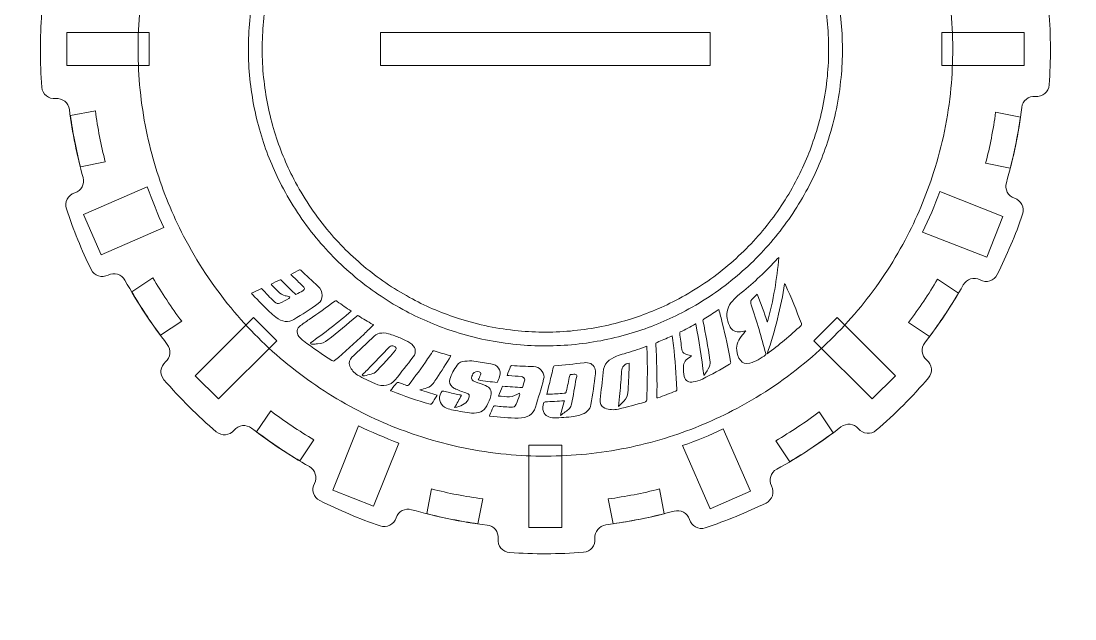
# Model space of a CAD drawing. Header units: centimetres. Extents: x -162 to 162, y -134 to 134.
# Drawn here: x 99.16 to 108.9, y -26.18 to -20.65 of the extents above; entities that cross this region are included whole.
import ezdxf

# ---------------------------------------------------------------- set-up
doc = ezdxf.new("R2010")
doc.units = ezdxf.units.CM
doc.header["$MEASUREMENT"] = 0
doc.layers.add('Capa 1', color=7, linetype='Continuous')
doc.layers.add('GUIDE', color=7, linetype='Continuous')

msp = doc.modelspace()

# ---------------------------------------------------------------- linework, layer by layer
at = {"layer": 'Capa 1', "lineweight": 9}
for points, knots in [([(103.44582, -16.50551), (103.23035, -16.53293), (103.02041, -16.57572), (102.81677, -16.63222), (102.75595, -16.6491), (102.69302, -16.61565), (102.67456, -16.5553), (102.67456, -16.5553), (102.67436, -16.55464), (102.67436, -16.55464), (102.6554, -16.49265), (102.58884, -16.45721), (102.52734, -16.47771), (102.33383, -16.54222), (102.14653, -16.6191), (101.96593, -16.70697), (101.90766, -16.73532), (101.88499, -16.80705), (101.91475, -16.86462), (101.91475, -16.86462), (101.91496, -16.865), (101.91496, -16.865), (101.944, -16.92116), (101.92215, -16.98932), (101.86676, -17.01979), (101.65757, -17.13485), (101.45898, -17.26579), (101.27284, -17.41139), (101.22302, -17.45036), (101.15178, -17.44363), (101.11156, -17.39481), (101.11156, -17.39481), (101.11155, -17.3948), (101.11155, -17.3948), (101.07026, -17.34468), (100.99505, -17.33739), (100.94602, -17.37996), (100.77349, -17.52974), (100.6122, -17.69164), (100.46368, -17.86443), (100.42136, -17.91365), (100.42906, -17.98879), (100.47936, -18.02983), (100.47936, -18.02983), (100.47965, -18.03006), (100.47965, -18.03006), (100.52855, -18.06998), (100.53562, -18.14098), (100.49697, -18.1909), (100.36606, -18.36003), (100.24738, -18.53869), (100.1418, -18.72536), (100.11074, -18.78028), (100.04253, -18.80125), (99.98682, -18.77164), (99.98682, -18.77164), (99.98616, -18.77128), (99.98616, -18.77128), (99.92894, -18.74087), (99.8569, -18.76275), (99.82791, -18.82071), (99.73773, -19.00098), (99.65912, -19.18765), (99.5926, -19.37957), (99.57136, -19.44085), (99.60603, -19.5078), (99.66783, -19.52746), (99.66783, -19.52746), (99.66807, -19.52754), (99.66807, -19.52754), (99.72834, -19.54672), (99.76112, -19.61033), (99.74346, -19.67108), (99.67775, -19.89711), (99.62957, -20.12994), (99.60057, -20.36796), (99.59293, -20.43075), (99.53778, -20.47647), (99.47482, -20.47039), (99.47482, -20.47039), (99.47481, -20.47038), (99.47481, -20.47038), (99.41017, -20.46414), (99.35185, -20.512), (99.3473, -20.57677), (99.33149, -20.80135), (99.33157, -21.02961), (99.34905, -21.2604), (99.35396, -21.32513), (99.41255, -21.37302), (99.47715, -21.36648), (99.47715, -21.36648), (99.47752, -21.36644), (99.47752, -21.36644), (99.54032, -21.36008), (99.59552, -21.40546), (99.60349, -21.46807), (99.63091, -21.68354), (99.6737, -21.89347), (99.7302, -22.09712), (99.74708, -22.15793), (99.71363, -22.22088), (99.65327, -22.23934), (99.65327, -22.23934), (99.65263, -22.23953), (99.65263, -22.23953), (99.59064, -22.25848), (99.55519, -22.32505), (99.57569, -22.38654), (99.6402, -22.58006), (99.71708, -22.76736), (99.80495, -22.94796), (99.8333, -23.00624), (99.90503, -23.02891), (99.96259, -22.99914), (99.96259, -22.99914), (99.96298, -22.99894), (99.96298, -22.99894), (100.01913, -22.9699), (100.0873, -22.99174), (100.11777, -23.04713), (100.23283, -23.25632), (100.36377, -23.45492), (100.50936, -23.64106), (100.54833, -23.69087), (100.5416, -23.76211), (100.49279, -23.80233), (100.49279, -23.80233), (100.49277, -23.80234), (100.49277, -23.80234), (100.44266, -23.84364), (100.43536, -23.91883), (100.47794, -23.96787), (100.62773, -24.1404), (100.78962, -24.30169), (100.9624, -24.4502), (101.01164, -24.49252), (101.08676, -24.48482), (101.12781, -24.43452), (101.12781, -24.43452), (101.12804, -24.43424), (101.12804, -24.43424), (101.16796, -24.38533), (101.23896, -24.37826), (101.28888, -24.41691), (101.45801, -24.54783), (101.63667, -24.66652), (101.82333, -24.77209), (101.87826, -24.80316), (101.89923, -24.87136), (101.86961, -24.92708), (101.86961, -24.92708), (101.86927, -24.92772), (101.86927, -24.92772), (101.83885, -24.98494), (101.86073, -25.05698), (101.91869, -25.08598), (102.09895, -25.17615), (102.28561, -25.25475), (102.47753, -25.32127), (102.53882, -25.34252), (102.60577, -25.30785), (102.62544, -25.24604), (102.62544, -25.24604), (102.62551, -25.24582), (102.62551, -25.24582), (102.64469, -25.18554), (102.70831, -25.15276), (102.76904, -25.17042), (102.99508, -25.23615), (103.22793, -25.28431), (103.46594, -25.31331), (103.52873, -25.32095), (103.57445, -25.3761), (103.56837, -25.43906), (103.56837, -25.43906), (103.56836, -25.43909), (103.56836, -25.43909), (103.56212, -25.50373), (103.60998, -25.56204), (103.67475, -25.5666), (103.89932, -25.5824), (104.12759, -25.58233), (104.35838, -25.56484), (104.42312, -25.55993), (104.47099, -25.50134), (104.46445, -25.43674), (104.46445, -25.43674), (104.46442, -25.43638), (104.46442, -25.43638), (104.45806, -25.37358), (104.50344, -25.31837), (104.56606, -25.3104), (104.78152, -25.28298), (104.99144, -25.24018), (105.19509, -25.18368), (105.25591, -25.1668), (105.31885, -25.20025), (105.33731, -25.26061), (105.33731, -25.26061), (105.33751, -25.26126), (105.33751, -25.26126), (105.35647, -25.32325), (105.42302, -25.3587), (105.48452, -25.3382), (105.67805, -25.27368), (105.86534, -25.19679), (106.04594, -25.10894), (106.10421, -25.08059), (106.12689, -25.00886), (106.09711, -24.9513), (106.09711, -24.9513), (106.09692, -24.95089), (106.09692, -24.95089), (106.06787, -24.89475), (106.08972, -24.82658), (106.14511, -24.79611), (106.3543, -24.68105), (106.55289, -24.55012), (106.73903, -24.40453), (106.78884, -24.36555), (106.86009, -24.37229), (106.90031, -24.42111), (106.90031, -24.42111), (106.90031, -24.42111), (106.90031, -24.42111), (106.9416, -24.47123), (107.0168, -24.47853), (107.06584, -24.43595), (107.23838, -24.28616), (107.39965, -24.12427), (107.54819, -23.95148), (107.5905, -23.90224), (107.58279, -23.82712), (107.5325, -23.78607), (107.5325, -23.78607), (107.53222, -23.78584), (107.53222, -23.78584), (107.4833, -23.74592), (107.47625, -23.67492), (107.51489, -23.625), (107.64581, -23.45588), (107.76449, -23.27722), (107.87006, -23.09056), (107.90113, -23.03563), (107.96932, -23.01466), (108.02504, -23.04427), (108.02504, -23.04427), (108.0257, -23.04462), (108.0257, -23.04462), (108.08291, -23.07504), (108.15494, -23.05316), (108.18394, -22.99521), (108.27413, -22.81494), (108.35273, -22.62827), (108.41925, -22.43635), (108.44048, -22.37506), (108.40582, -22.30812), (108.34402, -22.28845), (108.34402, -22.28845), (108.34379, -22.28838), (108.34379, -22.28838), (108.28352, -22.26919), (108.25074, -22.20558), (108.2684, -22.14485), (108.33412, -21.9188), (108.38229, -21.68596), (108.41129, -21.44794), (108.41894, -21.38516), (108.47409, -21.33944), (108.53704, -21.34552), (108.53704, -21.34552), (108.53707, -21.34552), (108.53707, -21.34552), (108.60171, -21.35176), (108.66001, -21.30391), (108.66457, -21.23913), (108.68036, -21.01456), (108.68028, -20.7863), (108.66281, -20.55551), (108.6579, -20.49078), (108.59931, -20.4429), (108.53471, -20.44944), (108.53471, -20.44944), (108.53435, -20.44947), (108.53435, -20.44947), (108.47155, -20.45583), (108.41635, -20.41045), (108.40838, -20.34784), (108.38096, -20.13237), (108.33816, -19.92244), (108.28166, -19.71879), (108.26478, -19.65798), (108.29823, -19.59504), (108.35858, -19.57658), (108.35858, -19.57658), (108.35923, -19.57638), (108.35923, -19.57638), (108.42121, -19.55742), (108.45666, -19.49087), (108.43617, -19.42938), (108.37166, -19.23585), (108.29478, -19.04855), (108.20692, -18.86795), (108.17857, -18.80968), (108.10684, -18.787), (108.04927, -18.81678), (108.04927, -18.81678), (108.04887, -18.81698), (108.04887, -18.81698), (107.99273, -18.84602), (107.92456, -18.82418), (107.89409, -18.76879), (107.77902, -18.5596), (107.6481, -18.361), (107.50249, -18.17486), (107.46352, -18.12505), (107.47026, -18.0538), (107.51908, -18.01358), (107.51908, -18.01358), (107.51908, -18.01358), (107.51908, -18.01358), (107.5692, -17.97228), (107.5765, -17.89708), (107.53393, -17.84804), (107.38414, -17.6755), (107.22224, -17.51423), (107.04945, -17.3657), (107.00022, -17.32339), (106.9251, -17.3311), (106.88406, -17.38138), (106.88406, -17.38138), (106.88382, -17.38167), (106.88382, -17.38167), (106.8439, -17.43058), (106.7729, -17.43764), (106.72299, -17.399), (106.55387, -17.26807), (106.3752, -17.14939), (106.18853, -17.04382), (106.13361, -17.01275), (106.11264, -16.94456), (106.14225, -16.88884), (106.14225, -16.88884), (106.14261, -16.88817), (106.14261, -16.88817), (106.17301, -16.83095), (106.15113, -16.75893), (106.09318, -16.72994), (105.91291, -16.63975), (105.72624, -16.56114), (105.53431, -16.49462), (105.47303, -16.47338), (105.40608, -16.50806), (105.38642, -16.56986), (105.38642, -16.56986), (105.38634, -16.57009), (105.38634, -16.57009), (105.36716, -16.63037), (105.30355, -16.66314), (105.2428, -16.64549), (105.01677, -16.57977), (104.78394, -16.53159), (104.54593, -16.5026), (104.48314, -16.49495), (104.43742, -16.4398), (104.4435, -16.37685), (104.4435, -16.37685), (104.4435, -16.37682), (104.4435, -16.37682), (104.44974, -16.31218), (104.40188, -16.25388), (104.33712, -16.24932), (104.11254, -16.23352), (103.88427, -16.2336), (103.65349, -16.25107), (103.58876, -16.25598), (103.54087, -16.31457), (103.54741, -16.37917), (103.54741, -16.37917), (103.54745, -16.37955), (103.54745, -16.37955), (103.55381, -16.44234), (103.50844, -16.49755), (103.44582, -16.50551)], [0, 0, 0, 0, 0.0078125, 0.0078125, 0.0078125, 0.015625, 0.015625, 0.015625, 0.0234375, 0.0234375, 0.0234375, 0.03125, 0.03125, 0.03125, 0.0390625, 0.0390625, 0.0390625, 0.046875, 0.046875, 0.046875, 0.0546875, 0.0546875, 0.0546875, 0.0625, 0.0625, 0.0625, 0.0703125, 0.0703125, 0.0703125, 0.078125, 0.078125, 0.078125, 0.0859375, 0.0859375, 0.0859375, 0.09375, 0.09375, 0.09375, 0.1015625, 0.1015625, 0.1015625, 0.109375, 0.109375, 0.109375, 0.1171875, 0.1171875, 0.1171875, 0.125, 0.125, 0.125, 0.1328125, 0.1328125, 0.1328125, 0.140625, 0.140625, 0.140625, 0.1484375, 0.1484375, 0.1484375, 0.15625, 0.15625, 0.15625, 0.1640625, 0.1640625, 0.1640625, 0.171875, 0.171875, 0.171875, 0.1796875, 0.1796875, 0.1796875, 0.1875, 0.1875, 0.1875, 0.1953125, 0.1953125, 0.1953125, 0.203125, 0.203125, 0.203125, 0.2109375, 0.2109375, 0.2109375, 0.21875, 0.21875, 0.21875, 0.2265625, 0.2265625, 0.2265625, 0.234375, 0.234375, 0.234375, 0.2421875, 0.2421875, 0.2421875, 0.25, 0.25, 0.25, 0.2578125, 0.2578125, 0.2578125, 0.265625, 0.265625, 0.265625, 0.2734375, 0.2734375, 0.2734375, 0.28125, 0.28125, 0.28125, 0.2890625, 0.2890625, 0.2890625, 0.296875, 0.296875, 0.296875, 0.3046875, 0.3046875, 0.3046875, 0.3125, 0.3125, 0.3125, 0.3203125, 0.3203125, 0.3203125, 0.328125, 0.328125, 0.328125, 0.3359375, 0.3359375, 0.3359375, 0.34375, 0.34375, 0.34375, 0.3515625, 0.3515625, 0.3515625, 0.359375, 0.359375, 0.359375, 0.3671875, 0.3671875, 0.3671875, 0.375, 0.375, 0.375, 0.3828125, 0.3828125, 0.3828125, 0.390625, 0.390625, 0.390625, 0.3984375, 0.3984375, 0.3984375, 0.40625, 0.40625, 0.40625, 0.4140625, 0.4140625, 0.4140625, 0.421875, 0.421875, 0.421875, 0.4296875, 0.4296875, 0.4296875, 0.4375, 0.4375, 0.4375, 0.4453125, 0.4453125, 0.4453125, 0.453125, 0.453125, 0.453125, 0.4609375, 0.4609375, 0.4609375, 0.46875, 0.46875, 0.46875, 0.4765625, 0.4765625, 0.4765625, 0.484375, 0.484375, 0.484375, 0.4921875, 0.4921875, 0.4921875, 0.5, 0.5, 0.5, 0.5078125, 0.5078125, 0.5078125, 0.515625, 0.515625, 0.515625, 0.5234375, 0.5234375, 0.5234375, 0.53125, 0.53125, 0.53125, 0.5390625, 0.5390625, 0.5390625, 0.546875, 0.546875, 0.546875, 0.5546875, 0.5546875, 0.5546875, 0.5625, 0.5625, 0.5625, 0.5703125, 0.5703125, 0.5703125, 0.578125, 0.578125, 0.578125, 0.5859375, 0.5859375, 0.5859375, 0.59375, 0.59375, 0.59375, 0.6015625, 0.6015625, 0.6015625, 0.609375, 0.609375, 0.609375, 0.6171875, 0.6171875, 0.6171875, 0.625, 0.625, 0.625, 0.6328125, 0.6328125, 0.6328125, 0.640625, 0.640625, 0.640625, 0.6484375, 0.6484375, 0.6484375, 0.65625, 0.65625, 0.65625, 0.6640625, 0.6640625, 0.6640625, 0.671875, 0.671875, 0.671875, 0.6796875, 0.6796875, 0.6796875, 0.6875, 0.6875, 0.6875, 0.6953125, 0.6953125, 0.6953125, 0.703125, 0.703125, 0.703125, 0.7109375, 0.7109375, 0.7109375, 0.71875, 0.71875, 0.71875, 0.7265625, 0.7265625, 0.7265625, 0.734375, 0.734375, 0.734375, 0.7421875, 0.7421875, 0.7421875, 0.75, 0.75, 0.75, 0.7578125, 0.7578125, 0.7578125, 0.765625, 0.765625, 0.765625, 0.7734375, 0.7734375, 0.7734375, 0.78125, 0.78125, 0.78125, 0.7890625, 0.7890625, 0.7890625, 0.796875, 0.796875, 0.796875, 0.8046875, 0.8046875, 0.8046875, 0.8125, 0.8125, 0.8125, 0.8203125, 0.8203125, 0.8203125, 0.828125, 0.828125, 0.828125, 0.8359375, 0.8359375, 0.8359375, 0.84375, 0.84375, 0.84375, 0.8515625, 0.8515625, 0.8515625, 0.859375, 0.859375, 0.859375, 0.8671875, 0.8671875, 0.8671875, 0.875, 0.875, 0.875, 0.8828125, 0.8828125, 0.8828125, 0.890625, 0.890625, 0.890625, 0.8984375, 0.8984375, 0.8984375, 0.90625, 0.90625, 0.90625, 0.9140625, 0.9140625, 0.9140625, 0.921875, 0.921875, 0.921875, 0.9296875, 0.9296875, 0.9296875, 0.9375, 0.9375, 0.9375, 0.9453125, 0.9453125, 0.9453125, 0.953125, 0.953125, 0.953125, 0.9609375, 0.9609375, 0.9609375, 0.96875, 0.96875, 0.96875, 0.9765625, 0.9765625, 0.9765625, 0.984375, 0.984375, 0.984375, 0.9921875, 0.9921875, 0.9921875, 1, 1, 1, 1]), ([(104.80025, -18.41187), (104.95128, -18.46001), (105.09687, -18.52135), (105.23531, -18.59509), (105.38666, -18.67573), (105.52965, -18.77069), (105.66202, -18.87873), (105.79525, -18.98744), (105.9176, -19.10939), (106.02746, -19.24248), (106.14452, -19.38429), (106.24669, -19.53923), (106.33236, -19.70475), (106.40409, -19.84333), (106.46425, -19.98924), (106.51073, -20.14179), (106.55975, -20.30266), (106.59427, -20.47047), (106.61185, -20.64412), (106.62954, -20.81888), (106.62931, -20.99129), (106.61321, -21.15974), (106.59538, -21.34638), (106.55759, -21.52794), (106.50202, -21.70227), (106.45387, -21.85331), (106.39254, -21.99891), (106.3188, -22.13734), (106.23817, -22.28868), (106.1432, -22.43167), (106.03516, -22.56406), (105.92645, -22.69726), (105.8045, -22.81963), (105.67141, -22.92948), (105.52959, -23.04654), (105.37466, -23.14872), (105.20914, -23.23439), (105.07056, -23.30611), (104.92465, -23.36626), (104.77209, -23.41275), (104.61123, -23.46177), (104.44343, -23.49628), (104.26977, -23.51387), (104.09501, -23.53156), (103.92261, -23.53133), (103.75415, -23.51524), (103.56751, -23.49742), (103.38592, -23.45962), (103.2116, -23.40404), (103.06057, -23.3559), (102.91498, -23.29456), (102.77655, -23.22082), (102.62519, -23.14019), (102.48221, -23.04521), (102.34983, -22.93717), (102.21662, -22.82845), (102.09426, -22.70653), (101.9844, -22.57343), (101.86734, -22.43161), (101.76516, -22.27668), (101.67949, -22.11116), (101.60777, -21.9726), (101.54762, -21.82666), (101.50113, -21.67411), (101.45212, -21.51324), (101.41759, -21.34545), (101.40001, -21.1718), (101.38231, -20.99704), (101.38257, -20.82462), (101.39865, -20.65618), (101.41648, -20.46954), (101.45428, -20.28797), (101.50984, -20.11364), (101.55799, -19.96261), (101.61932, -19.81701), (101.69306, -19.67858), (101.77369, -19.52723), (101.86867, -19.38423), (101.97671, -19.25186), (102.08542, -19.11865), (102.20737, -18.99628), (102.34046, -18.88643), (102.48229, -18.76936), (102.6372, -18.6672), (102.80272, -18.58152), (102.94131, -18.5098), (103.08722, -18.44965), (103.23979, -18.40316), (103.40064, -18.35414), (103.56844, -18.31963), (103.74209, -18.30205), (103.91686, -18.28435), (104.08927, -18.28459), (104.25771, -18.30069), (104.44436, -18.31851), (104.62593, -18.35629), (104.80025, -18.41187)], [0, 0, 0, 0, 0.03125, 0.03125, 0.03125, 0.0625, 0.0625, 0.0625, 0.09375, 0.09375, 0.09375, 0.125, 0.125, 0.125, 0.15625, 0.15625, 0.15625, 0.1875, 0.1875, 0.1875, 0.21875, 0.21875, 0.21875, 0.25, 0.25, 0.25, 0.28125, 0.28125, 0.28125, 0.3125, 0.3125, 0.3125, 0.34375, 0.34375, 0.34375, 0.375, 0.375, 0.375, 0.40625, 0.40625, 0.40625, 0.4375, 0.4375, 0.4375, 0.46875, 0.46875, 0.46875, 0.5, 0.5, 0.5, 0.53125, 0.53125, 0.53125, 0.5625, 0.5625, 0.5625, 0.59375, 0.59375, 0.59375, 0.625, 0.625, 0.625, 0.65625, 0.65625, 0.65625, 0.6875, 0.6875, 0.6875, 0.71875, 0.71875, 0.71875, 0.75, 0.75, 0.75, 0.78125, 0.78125, 0.78125, 0.8125, 0.8125, 0.8125, 0.84375, 0.84375, 0.84375, 0.875, 0.875, 0.875, 0.90625, 0.90625, 0.90625, 0.9375, 0.9375, 0.9375, 0.96875, 0.96875, 0.96875, 1, 1, 1, 1]), ([(100.34133, -21.06017), (100.34133, -21.06017), (99.57933, -21.06017), (99.57933, -21.06017), (99.57933, -21.06017), (99.57933, -20.75575), (99.57933, -20.75575), (99.57933, -20.75575), (100.34133, -20.75575), (100.34133, -20.75575), (100.34133, -20.75575), (100.34133, -21.06017), (100.34133, -21.06017)], [0, 0, 0, 0, 0.25, 0.25, 0.25, 0.5, 0.5, 0.5, 0.75, 0.75, 0.75, 1, 1, 1, 1]), ([(102.48193, -20.75575), (102.48193, -20.75575), (105.52993, -20.75575), (105.52993, -20.75575), (105.52993, -20.75575), (105.52993, -21.06017), (105.52993, -21.06017), (105.52993, -21.06017), (102.48193, -21.06017), (102.48193, -21.06017), (102.48193, -21.06017), (102.48193, -20.75575), (102.48193, -20.75575)], [0, 0, 0, 0, 0.25, 0.25, 0.25, 0.5, 0.5, 0.5, 0.75, 0.75, 0.75, 1, 1, 1, 1]), ([(107.67052, -20.75575), (107.67052, -20.75575), (108.43252, -20.75575), (108.43252, -20.75575), (108.43252, -20.75575), (108.43252, -21.06017), (108.43252, -21.06017), (108.43252, -21.06017), (107.67052, -21.06017), (107.67052, -21.06017), (107.67052, -21.06017), (107.67052, -20.75575), (107.67052, -20.75575)], [0, 0, 0, 0, 0.25, 0.25, 0.25, 0.5, 0.5, 0.5, 0.75, 0.75, 0.75, 1, 1, 1, 1]), ([(101.5223, -23.60685), (101.5223, -23.60685), (100.98348, -24.14566), (100.98348, -24.14566), (100.98348, -24.14566), (100.76822, -23.9304), (100.76822, -23.9304), (100.76822, -23.9304), (101.30704, -23.39159), (101.30704, -23.39159), (101.30704, -23.39159), (101.5223, -23.60685), (101.5223, -23.60685)], [0, 0, 0, 0, 0.25, 0.25, 0.25, 0.5, 0.5, 0.5, 0.75, 0.75, 0.75, 1, 1, 1, 1]), ([(106.70482, -23.39159), (106.70482, -23.39159), (107.24363, -23.9304), (107.24363, -23.9304), (107.24363, -23.9304), (107.02837, -24.14566), (107.02837, -24.14566), (107.02837, -24.14566), (106.48956, -23.60685), (106.48956, -23.60685), (106.48956, -23.60685), (106.70482, -23.39159), (106.70482, -23.39159)], [0, 0, 0, 0, 0.25, 0.25, 0.25, 0.5, 0.5, 0.5, 0.75, 0.75, 0.75, 1, 1, 1, 1]), ([(104.15814, -24.57255), (104.15814, -24.57255), (104.15814, -25.33455), (104.15814, -25.33455), (104.15814, -25.33455), (103.85372, -25.33455), (103.85372, -25.33455), (103.85372, -25.33455), (103.85372, -24.57255), (103.85372, -24.57255), (103.85372, -24.57255), (104.15814, -24.57255), (104.15814, -24.57255)], [0, 0, 0, 0, 0.25, 0.25, 0.25, 0.5, 0.5, 0.5, 0.75, 0.75, 0.75, 1, 1, 1, 1])]:
    msp.add_open_spline(points, degree=3, knots=knots, dxfattribs=at)
at = {"layer": 'Capa 1', "color": 4, "lineweight": 9}
for points, knots in [([(105.14832, -17.31808), (105.36554, -17.38732), (105.57492, -17.47553), (105.77402, -17.58159), (105.9917, -17.69756), (106.19734, -17.83414), (106.38772, -17.98953), (106.57932, -18.14587), (106.75529, -18.32125), (106.91329, -18.51267), (107.08164, -18.71662), (107.22859, -18.93945), (107.35181, -19.1775), (107.45496, -19.3768), (107.54148, -19.58666), (107.60833, -19.80606), (107.67884, -20.03742), (107.72848, -20.27876), (107.75376, -20.5285), (107.77921, -20.77984), (107.77887, -21.02781), (107.75572, -21.27007), (107.73007, -21.53849), (107.67573, -21.79962), (107.5958, -22.05034), (107.52656, -22.26756), (107.43836, -22.47696), (107.33229, -22.67606), (107.21633, -22.89371), (107.07975, -23.09937), (106.92437, -23.28977), (106.76802, -23.48134), (106.59263, -23.65732), (106.40121, -23.81531), (106.19726, -23.98367), (105.97444, -24.13062), (105.73638, -24.25383), (105.53707, -24.35698), (105.32723, -24.44349), (105.10782, -24.51036), (104.87648, -24.58085), (104.63514, -24.63049), (104.38538, -24.65578), (104.13404, -24.68122), (103.88609, -24.68089), (103.64382, -24.65776), (103.3754, -24.63212), (103.11423, -24.57776), (102.86352, -24.49783), (102.6463, -24.42859), (102.43693, -24.34037), (102.23784, -24.23432), (102.02015, -24.11836), (101.81452, -23.98175), (101.62413, -23.82638), (101.43254, -23.67001), (101.25656, -23.49466), (101.09856, -23.30324), (100.9302, -23.09927), (100.78326, -22.87646), (100.66004, -22.63841), (100.55689, -22.43912), (100.47039, -22.22924), (100.40353, -22.00984), (100.33303, -21.77848), (100.28337, -21.53717), (100.25809, -21.28741), (100.23264, -21.03607), (100.233, -20.7881), (100.25613, -20.54585), (100.28178, -20.27742), (100.33614, -20.01629), (100.41605, -19.76557), (100.48529, -19.54836), (100.5735, -19.33895), (100.67956, -19.13986), (100.79552, -18.9222), (100.93213, -18.71653), (101.0875, -18.52615), (101.24385, -18.33457), (101.41924, -18.15858), (101.61064, -18.00059), (101.81462, -17.83223), (102.03743, -17.68529), (102.27548, -17.56208), (102.47479, -17.45893), (102.68464, -17.37241), (102.90406, -17.30555), (103.13539, -17.23506), (103.37673, -17.18542), (103.62648, -17.16013), (103.87783, -17.13469), (104.12578, -17.13503), (104.36804, -17.15818), (104.63648, -17.18381), (104.89761, -17.23815), (105.14832, -17.31808)], [0, 0, 0, 0, 0.03125, 0.03125, 0.03125, 0.0625, 0.0625, 0.0625, 0.09375, 0.09375, 0.09375, 0.125, 0.125, 0.125, 0.15625, 0.15625, 0.15625, 0.1875, 0.1875, 0.1875, 0.21875, 0.21875, 0.21875, 0.25, 0.25, 0.25, 0.28125, 0.28125, 0.28125, 0.3125, 0.3125, 0.3125, 0.34375, 0.34375, 0.34375, 0.375, 0.375, 0.375, 0.40625, 0.40625, 0.40625, 0.4375, 0.4375, 0.4375, 0.46875, 0.46875, 0.46875, 0.5, 0.5, 0.5, 0.53125, 0.53125, 0.53125, 0.5625, 0.5625, 0.5625, 0.59375, 0.59375, 0.59375, 0.625, 0.625, 0.625, 0.65625, 0.65625, 0.65625, 0.6875, 0.6875, 0.6875, 0.71875, 0.71875, 0.71875, 0.75, 0.75, 0.75, 0.78125, 0.78125, 0.78125, 0.8125, 0.8125, 0.8125, 0.84375, 0.84375, 0.84375, 0.875, 0.875, 0.875, 0.90625, 0.90625, 0.90625, 0.9375, 0.9375, 0.9375, 0.96875, 0.96875, 0.96875, 1, 1, 1, 1]), ([(104.83889, -18.29042), (104.99728, -18.34091), (105.14995, -18.40523), (105.29512, -18.48256), (105.45384, -18.56712), (105.60378, -18.66671), (105.7426, -18.78), (105.8823, -18.894), (106.01061, -19.02188), (106.12581, -19.16145), (106.24857, -19.31016), (106.35571, -19.47263), (106.44555, -19.64621), (106.52076, -19.79153), (106.58385, -19.94454), (106.6326, -20.10452), (106.68401, -20.27321), (106.7202, -20.44918), (106.73864, -20.63128), (106.75719, -20.81454), (106.75694, -20.99535), (106.74006, -21.17199), (106.72136, -21.36771), (106.68174, -21.55811), (106.62346, -21.74092), (106.57297, -21.8993), (106.50866, -22.05198), (106.43132, -22.19716), (106.34677, -22.35586), (106.24718, -22.50581), (106.13389, -22.64464), (106.01989, -22.78432), (105.89201, -22.91264), (105.75244, -23.02784), (105.60372, -23.15059), (105.44125, -23.25774), (105.26768, -23.34758), (105.12235, -23.42279), (104.96935, -23.48587), (104.80937, -23.53462), (104.64068, -23.58602), (104.46471, -23.62222), (104.2826, -23.64066), (104.09934, -23.65921), (103.91855, -23.65897), (103.7419, -23.6421), (103.54618, -23.62341), (103.35575, -23.58377), (103.17295, -23.52549), (103.01457, -23.475), (102.8619, -23.41068), (102.71674, -23.33335), (102.55801, -23.2488), (102.40808, -23.14919), (102.26925, -23.0359), (102.12956, -22.92189), (102.00124, -22.79403), (101.88604, -22.65446), (101.76329, -22.50574), (101.65614, -22.34328), (101.5663, -22.16971), (101.49109, -22.02439), (101.42801, -21.87136), (101.37926, -21.71139), (101.32786, -21.54269), (101.29165, -21.36674), (101.27322, -21.18463), (101.25466, -21.00137), (101.25493, -20.82057), (101.27179, -20.64393), (101.29049, -20.44821), (101.33013, -20.2578), (101.38839, -20.07499), (101.43888, -19.91662), (101.5032, -19.76393), (101.58053, -19.61876), (101.66508, -19.46006), (101.76469, -19.31009), (101.87798, -19.17128), (101.99198, -19.03159), (102.11986, -18.90327), (102.25942, -18.78807), (102.40815, -18.66531), (102.57061, -18.55817), (102.74418, -18.46833), (102.88951, -18.39312), (103.04252, -18.33004), (103.20251, -18.28129), (103.37118, -18.22989), (103.54716, -18.19369), (103.72926, -18.17526), (103.91252, -18.1567), (104.09332, -18.15695), (104.26996, -18.17383), (104.46569, -18.19252), (104.65609, -18.23214), (104.83889, -18.29042)], [0, 0, 0, 0, 0.03125, 0.03125, 0.03125, 0.0625, 0.0625, 0.0625, 0.09375, 0.09375, 0.09375, 0.125, 0.125, 0.125, 0.15625, 0.15625, 0.15625, 0.1875, 0.1875, 0.1875, 0.21875, 0.21875, 0.21875, 0.25, 0.25, 0.25, 0.28125, 0.28125, 0.28125, 0.3125, 0.3125, 0.3125, 0.34375, 0.34375, 0.34375, 0.375, 0.375, 0.375, 0.40625, 0.40625, 0.40625, 0.4375, 0.4375, 0.4375, 0.46875, 0.46875, 0.46875, 0.5, 0.5, 0.5, 0.53125, 0.53125, 0.53125, 0.5625, 0.5625, 0.5625, 0.59375, 0.59375, 0.59375, 0.625, 0.625, 0.625, 0.65625, 0.65625, 0.65625, 0.6875, 0.6875, 0.6875, 0.71875, 0.71875, 0.71875, 0.75, 0.75, 0.75, 0.78125, 0.78125, 0.78125, 0.8125, 0.8125, 0.8125, 0.84375, 0.84375, 0.84375, 0.875, 0.875, 0.875, 0.90625, 0.90625, 0.90625, 0.9375, 0.9375, 0.9375, 0.96875, 0.96875, 0.96875, 1, 1, 1, 1]), ([(99.84396, -21.47873), (99.84396, -21.47873), (99.61364, -21.52389), (99.61364, -21.52389), (99.63597, -21.68454), (99.66625, -21.84259), (99.70528, -21.99726), (99.70528, -21.99726), (99.93516, -21.95219), (99.93516, -21.95219), (99.8957, -21.79772), (99.86579, -21.63951), (99.84396, -21.47873)], [0, 0, 0, 0, 0.25, 0.25, 0.25, 0.5, 0.5, 0.5, 0.75, 0.75, 0.75, 1, 1, 1, 1]), ([(108.07682, -21.96513), (108.07682, -21.96513), (108.30523, -22.01067), (108.30523, -22.01067), (108.34475, -21.85618), (108.37541, -21.69821), (108.39821, -21.5377), (108.39821, -21.5377), (108.16962, -21.49212), (108.16962, -21.49212), (108.1473, -21.65279), (108.11676, -21.81081), (108.07682, -21.96513)], [0, 0, 0, 0, 0.25, 0.25, 0.25, 0.5, 0.5, 0.5, 0.75, 0.75, 0.75, 1, 1, 1, 1]), ([(100.47712, -22.55779), (100.47712, -22.55779), (99.89748, -22.81209), (99.89748, -22.81209), (99.89748, -22.81209), (99.73439, -22.44029), (99.73439, -22.44029), (99.73439, -22.44029), (100.32454, -22.18161), (100.32454, -22.18161), (100.36838, -22.31051), (100.42013, -22.43591), (100.47712, -22.55779)], [0, 0, 0, 0, 0.25, 0.25, 0.25, 0.5, 0.5, 0.5, 0.75, 0.75, 0.75, 1, 1, 1, 1]), ([(108.23592, -22.45608), (108.23592, -22.45608), (108.0886, -22.83401), (108.0886, -22.83401), (108.0886, -22.83401), (107.49406, -22.60163), (107.49406, -22.60163), (107.55369, -22.47975), (107.60631, -22.35523), (107.65279, -22.2272), (107.65279, -22.2272), (108.23592, -22.45608), (108.23592, -22.45608)], [0, 0, 0, 0, 0.25, 0.25, 0.25, 0.5, 0.5, 0.5, 0.75, 0.75, 0.75, 1, 1, 1, 1]), ([(100.37656, -23.0249), (100.37656, -23.0249), (100.18123, -23.15432), (100.18123, -23.15432), (100.26293, -23.29319), (100.35125, -23.42771), (100.44711, -23.55636), (100.44711, -23.55636), (100.64227, -23.42709), (100.64227, -23.42709), (100.54604, -23.29871), (100.45785, -23.16408), (100.37656, -23.0249)], [0, 0, 0, 0, 0.25, 0.25, 0.25, 0.5, 0.5, 0.5, 0.75, 0.75, 0.75, 1, 1, 1, 1]), ([(107.36457, -23.43783), (107.36457, -23.43783), (107.55845, -23.5672), (107.55845, -23.5672), (107.65476, -23.43878), (107.7436, -23.30456), (107.82577, -23.16588), (107.82577, -23.16588), (107.63201, -23.03658), (107.63201, -23.03658), (107.55023, -23.17554), (107.46126, -23.3097), (107.36457, -23.43783)], [0, 0, 0, 0, 0.25, 0.25, 0.25, 0.5, 0.5, 0.5, 0.75, 0.75, 0.75, 1, 1, 1, 1]), ([(101.46548, -24.25538), (101.46548, -24.25538), (101.33481, -24.4496), (101.33481, -24.4496), (101.46285, -24.54636), (101.59637, -24.63614), (101.73471, -24.7188), (101.73471, -24.7188), (101.86529, -24.52472), (101.86529, -24.52472), (101.72668, -24.44243), (101.59321, -24.35255), (101.46548, -24.25538)], [0, 0, 0, 0, 0.25, 0.25, 0.25, 0.5, 0.5, 0.5, 0.75, 0.75, 0.75, 1, 1, 1, 1]), ([(106.13665, -24.5324), (106.13665, -24.5324), (106.266, -24.72622), (106.266, -24.72622), (106.40463, -24.644), (106.5388, -24.55508), (106.66719, -24.45872), (106.66719, -24.45872), (106.53777, -24.26483), (106.53777, -24.26483), (106.40969, -24.36155), (106.27558, -24.4506), (106.13665, -24.5324)], [0, 0, 0, 0, 0.25, 0.25, 0.25, 0.5, 0.5, 0.5, 0.75, 0.75, 0.75, 1, 1, 1, 1]), ([(102.65007, -24.55361), (102.65007, -24.55361), (102.41681, -25.13939), (102.41681, -25.13939), (102.41681, -25.13939), (102.03888, -24.98855), (102.03888, -24.98855), (102.03888, -24.98855), (102.27651, -24.39313), (102.27651, -24.39313), (102.39752, -24.45278), (102.52203, -24.50625), (102.65007, -24.55361)], [0, 0, 0, 0, 0.25, 0.25, 0.25, 0.5, 0.5, 0.5, 0.75, 0.75, 0.75, 1, 1, 1, 1]), ([(105.90248, -24.99996), (105.90248, -24.99996), (105.53067, -25.16307), (105.53067, -25.16307), (105.53067, -25.16307), (105.27375, -24.57729), (105.27375, -24.57729), (105.40265, -24.53257), (105.52806, -24.48172), (105.64994, -24.42383), (105.64994, -24.42383), (105.90248, -24.99996), (105.90248, -24.99996)], [0, 0, 0, 0, 0.25, 0.25, 0.25, 0.5, 0.5, 0.5, 0.75, 0.75, 0.75, 1, 1, 1, 1]), ([(102.95348, -24.97848), (102.95348, -24.97848), (102.90801, -25.20736), (102.90801, -25.20736), (103.06257, -25.24675), (103.22058, -25.27729), (103.38115, -25.29998), (103.38115, -25.29998), (103.42665, -25.07095), (103.42665, -25.07095), (103.26594, -25.04873), (103.10784, -25.01836), (102.95348, -24.97848)], [0, 0, 0, 0, 0.25, 0.25, 0.25, 0.5, 0.5, 0.5, 0.75, 0.75, 0.75, 1, 1, 1, 1]), ([(104.58647, -25.07124), (104.58647, -25.07124), (104.63177, -25.30006), (104.63177, -25.30006), (104.79233, -25.27741), (104.95034, -25.24688), (105.10489, -25.20753), (105.10489, -25.20753), (105.05967, -24.97909), (105.05967, -24.97909), (104.90532, -25.01888), (104.74717, -25.04909), (104.58647, -25.07124)], [0, 0, 0, 0, 0.25, 0.25, 0.25, 0.5, 0.5, 0.5, 0.75, 0.75, 0.75, 1, 1, 1, 1])]:
    msp.add_open_spline(points, degree=3, knots=knots, dxfattribs=at)
at = {"layer": 'Capa 1', "color": 2, "lineweight": 9}
for points, knots in [([(105.85792, -23.5167), (105.83704, -23.51964), (105.81516, -23.52446), (105.79426, -23.52453), (105.75048, -23.52465), (105.72279, -23.50353), (105.70779, -23.46733), (105.69617, -23.43932), (105.6876, -23.41043), (105.68516, -23.37903), (105.68048, -23.3182), (105.70664, -23.26794), (105.75176, -23.22267), (105.77253, -23.20183), (105.79453, -23.18174), (105.81738, -23.1631), (105.93469, -23.0674), (106.04738, -22.96247), (106.15364, -22.8473), (106.15638, -22.84433), (106.15933, -22.84159), (106.16475, -22.83615), (106.1478, -23.03446), (106.11315, -23.23315), (106.06029, -23.43199), (106.05948, -23.43222), (106.05867, -23.43246), (106.05786, -23.43269), (106.02935, -23.34718), (105.99906, -23.26263), (105.96556, -23.17582), (105.94735, -23.19378), (105.92909, -23.20887), (105.91395, -23.22637), (105.90099, -23.24133), (105.90305, -23.25813), (105.90849, -23.27388), (105.9346, -23.34931), (105.95889, -23.42573), (105.98176, -23.50287), (106.0036, -23.57651), (106.02403, -23.65087), (106.04307, -23.72588), (106.04386, -23.72901), (106.04448, -23.73222), (106.04529, -23.73594), (105.99884, -23.77053), (105.95047, -23.7993), (105.89729, -23.81365), (105.85678, -23.82455), (105.82858, -23.81351), (105.80927, -23.78838), (105.78879, -23.76175), (105.77873, -23.72991), (105.77487, -23.69501), (105.7692, -23.64317), (105.79367, -23.59683), (105.8292, -23.55135), (105.83886, -23.539), (105.84935, -23.52715), (105.85792, -23.5167)], [0, 0, 0, 0, 0.05, 0.05, 0.05, 0.1, 0.1, 0.1, 0.15, 0.15, 0.15, 0.2, 0.2, 0.2, 0.25, 0.25, 0.25, 0.3, 0.3, 0.3, 0.35, 0.35, 0.35, 0.4, 0.4, 0.4, 0.45, 0.45, 0.45, 0.5, 0.5, 0.5, 0.55, 0.55, 0.55, 0.6, 0.6, 0.6, 0.65, 0.65, 0.65, 0.7, 0.7, 0.7, 0.75, 0.75, 0.75, 0.8, 0.8, 0.8, 0.85, 0.85, 0.85, 0.9, 0.9, 0.9, 0.95, 0.95, 0.95, 1, 1, 1, 1]), ([(101.65179, -22.99352), (101.67983, -22.97864), (101.70594, -22.96424), (101.7323, -22.95031), (101.73461, -22.94909), (101.74066, -22.95099), (101.7431, -22.95341), (101.79528, -23.00522), (101.84961, -23.05383), (101.90271, -23.10298), (101.95196, -23.14859), (101.95398, -23.22917), (101.90594, -23.26327), (101.83226, -23.31458), (101.75614, -23.36304), (101.67956, -23.41103), (101.62955, -23.44248), (101.57337, -23.43473), (101.51283, -23.38805), (101.4931, -23.37281), (101.47368, -23.3567), (101.45538, -23.33937), (101.40259, -23.28935), (101.35147, -23.23677), (101.30136, -23.18252), (101.2974, -23.17824), (101.29345, -23.17396), (101.28712, -23.16703), (101.31896, -23.15266), (101.34924, -23.13863), (101.38019, -23.12396), (101.40035, -23.14562), (101.42034, -23.16659), (101.44052, -23.18724), (101.4604, -23.20757), (101.48032, -23.22776), (101.50076, -23.24726), (101.51777, -23.26348), (101.53331, -23.26714), (101.54958, -23.25929), (101.57792, -23.24561), (101.60611, -23.2317), (101.63353, -23.21669), (101.63784, -23.21433), (101.63913, -23.20756), (101.64302, -23.20075), (101.62576, -23.19663), (101.61295, -23.19337), (101.60013, -23.19019), (101.57674, -23.18437), (101.55552, -23.17201), (101.53682, -23.15352), (101.51402, -23.13096), (101.4916, -23.10786), (101.46826, -23.08325), (101.49688, -23.06948), (101.52429, -23.05566), (101.55213, -23.04259), (101.55449, -23.04149), (101.5617, -23.04608), (101.56514, -23.04957), (101.60501, -23.09009), (101.64534, -23.12965), (101.68648, -23.16788), (101.69035, -23.17147), (101.69423, -23.17507), (101.69891, -23.17937), (101.72088, -23.16761), (101.74307, -23.15689), (101.76347, -23.14373), (101.78225, -23.13156), (101.7806, -23.11768), (101.75997, -23.09835), (101.72782, -23.06815), (101.69571, -23.03761), (101.66425, -23.00608), (101.66062, -23.00243), (101.65698, -22.99878), (101.65179, -22.99352)], [0, 0, 0, 0, 0.0384615, 0.0384615, 0.0384615, 0.0769231, 0.0769231, 0.0769231, 0.1153846, 0.1153846, 0.1153846, 0.1538462, 0.1538462, 0.1538462, 0.1923077, 0.1923077, 0.1923077, 0.2307692, 0.2307692, 0.2307692, 0.2692308, 0.2692308, 0.2692308, 0.3076923, 0.3076923, 0.3076923, 0.3461538, 0.3461538, 0.3461538, 0.3846154, 0.3846154, 0.3846154, 0.4230769, 0.4230769, 0.4230769, 0.4615385, 0.4615385, 0.4615385, 0.5, 0.5, 0.5, 0.5384615, 0.5384615, 0.5384615, 0.5769231, 0.5769231, 0.5769231, 0.6153846, 0.6153846, 0.6153846, 0.6538462, 0.6538462, 0.6538462, 0.6923077, 0.6923077, 0.6923077, 0.7307692, 0.7307692, 0.7307692, 0.7692308, 0.7692308, 0.7692308, 0.8076923, 0.8076923, 0.8076923, 0.8461538, 0.8461538, 0.8461538, 0.8846154, 0.8846154, 0.8846154, 0.9230769, 0.9230769, 0.9230769, 0.9615385, 0.9615385, 0.9615385, 1, 1, 1, 1]), ([(106.22041, -23.08012), (106.2224, -23.08378), (106.2246, -23.0873), (106.22633, -23.09113), (106.27892, -23.20783), (106.3279, -23.32706), (106.37305, -23.44864), (106.37502, -23.45395), (106.37891, -23.45845), (106.36994, -23.46676), (106.26985, -23.5593), (106.16637, -23.64573), (106.05546, -23.72813), (106.1316, -23.51038), (106.18486, -23.29449), (106.21785, -23.08098), (106.2187, -23.0807), (106.21956, -23.08041), (106.22041, -23.08012)], [0, 0, 0, 0, 0.1666667, 0.1666667, 0.1666667, 0.3333333, 0.3333333, 0.3333333, 0.5, 0.5, 0.5, 0.6666667, 0.6666667, 0.6666667, 0.8333333, 0.8333333, 0.8333333, 1, 1, 1, 1]), ([(102.20984, -23.3337), (102.08808, -23.43751), (101.96265, -23.53506), (101.83266, -23.62727), (101.83727, -23.63887), (101.84408, -23.64146), (101.85412, -23.63999), (101.86835, -23.6379), (101.88288, -23.63622), (101.89767, -23.63592), (101.93636, -23.63511), (101.96592, -23.62064), (101.99264, -23.59981), (102.08429, -23.52831), (102.17434, -23.45536), (102.26099, -23.37928), (102.26568, -23.37516), (102.26924, -23.37197), (102.27695, -23.3769), (102.32029, -23.40459), (102.36446, -23.43059), (102.40896, -23.4556), (102.41073, -23.45659), (102.41226, -23.45806), (102.41481, -23.46), (102.38609, -23.48903), (102.35762, -23.51726), (102.32872, -23.54513), (102.2412, -23.62955), (102.15035, -23.71127), (102.0569, -23.79067), (102.04892, -23.79745), (102.04283, -23.79785), (102.03116, -23.79045), (101.94144, -23.73345), (101.85322, -23.67269), (101.76748, -23.60706), (101.75691, -23.59897), (101.74643, -23.5903), (101.73731, -23.58072), (101.70276, -23.5444), (101.69934, -23.50373), (101.7312, -23.47631), (101.75925, -23.45199), (101.79068, -23.431), (101.8217, -23.40991), (101.90187, -23.35547), (101.98116, -23.30012), (102.05785, -23.24195), (102.06625, -23.23559), (102.07191, -23.23584), (102.08148, -23.24314), (102.12255, -23.27443), (102.16481, -23.30373), (102.20984, -23.3337)], [0, 0, 0, 0, 0.0555556, 0.0555556, 0.0555556, 0.1111111, 0.1111111, 0.1111111, 0.1666667, 0.1666667, 0.1666667, 0.2222222, 0.2222222, 0.2222222, 0.2777778, 0.2777778, 0.2777778, 0.3333333, 0.3333333, 0.3333333, 0.3888889, 0.3888889, 0.3888889, 0.4444444, 0.4444444, 0.4444444, 0.5, 0.5, 0.5, 0.5555556, 0.5555556, 0.5555556, 0.6111111, 0.6111111, 0.6111111, 0.6666667, 0.6666667, 0.6666667, 0.7222222, 0.7222222, 0.7222222, 0.7777778, 0.7777778, 0.7777778, 0.8333333, 0.8333333, 0.8333333, 0.8888889, 0.8888889, 0.8888889, 0.9444444, 0.9444444, 0.9444444, 1, 1, 1, 1]), ([(105.47404, -23.92579), (105.49099, -23.89916), (105.51083, -23.87298), (105.52243, -23.84527), (105.53012, -23.82693), (105.52965, -23.80572), (105.52715, -23.78733), (105.51049, -23.66478), (105.4887, -23.54383), (105.4632, -23.42434), (105.46114, -23.41469), (105.46336, -23.41003), (105.47259, -23.4046), (105.51487, -23.37968), (105.55627, -23.35289), (105.59734, -23.32532), (105.60088, -23.32295), (105.60461, -23.32088), (105.60934, -23.318), (105.62075, -23.35988), (105.63147, -23.40077), (105.64162, -23.44189), (105.671, -23.56094), (105.69655, -23.68164), (105.71897, -23.80354), (105.72073, -23.81313), (105.71854, -23.81827), (105.70772, -23.82472), (105.62583, -23.87356), (105.5428, -23.91948), (105.45827, -23.96136), (105.43085, -23.97495), (105.40239, -23.9838), (105.37292, -23.98856), (105.33489, -23.99474), (105.29997, -23.9839), (105.28997, -23.93744), (105.28385, -23.90934), (105.28333, -23.8793), (105.2827, -23.8498), (105.28187, -23.80779), (105.30658, -23.77752), (105.34776, -23.75512), (105.35058, -23.75358), (105.35333, -23.75189), (105.35783, -23.74925), (105.35393, -23.74756), (105.35128, -23.74616), (105.34839, -23.74521), (105.33193, -23.73981), (105.31527, -23.73482), (105.29926, -23.72869), (105.28014, -23.72137), (105.26868, -23.70797), (105.26646, -23.68796), (105.26081, -23.63738), (105.25433, -23.58701), (105.24777, -23.53673), (105.24735, -23.5335), (105.25012, -23.5275), (105.25296, -23.52606), (105.29976, -23.50235), (105.34634, -23.47789), (105.3924, -23.45206), (105.39308, -23.45168), (105.39404, -23.45185), (105.39646, -23.45161), (105.42716, -23.60725), (105.45178, -23.7654), (105.47013, -23.92539), (105.47144, -23.92552), (105.47274, -23.92565), (105.47404, -23.92579)], [0, 0, 0, 0, 0.0416667, 0.0416667, 0.0416667, 0.0833333, 0.0833333, 0.0833333, 0.125, 0.125, 0.125, 0.1666667, 0.1666667, 0.1666667, 0.2083333, 0.2083333, 0.2083333, 0.25, 0.25, 0.25, 0.2916667, 0.2916667, 0.2916667, 0.3333333, 0.3333333, 0.3333333, 0.375, 0.375, 0.375, 0.4166667, 0.4166667, 0.4166667, 0.4583333, 0.4583333, 0.4583333, 0.5, 0.5, 0.5, 0.5416667, 0.5416667, 0.5416667, 0.5833333, 0.5833333, 0.5833333, 0.625, 0.625, 0.625, 0.6666667, 0.6666667, 0.6666667, 0.7083333, 0.7083333, 0.7083333, 0.75, 0.75, 0.75, 0.7916667, 0.7916667, 0.7916667, 0.8333333, 0.8333333, 0.8333333, 0.875, 0.875, 0.875, 0.9166667, 0.9166667, 0.9166667, 0.9583333, 0.9583333, 0.9583333, 1, 1, 1, 1]), ([(102.66178, -23.5798), (102.69762, -23.59835), (102.72624, -23.60978), (102.75226, -23.62537), (102.8047, -23.65667), (102.81744, -23.71171), (102.78334, -23.7569), (102.72879, -23.82839), (102.67316, -23.89935), (102.61552, -23.96906), (102.57023, -24.02401), (102.50873, -24.03729), (102.42727, -24.00296), (102.37341, -23.98016), (102.32041, -23.95409), (102.26932, -23.92475), (102.23505, -23.90506), (102.21192, -23.87461), (102.19729, -23.84197), (102.18179, -23.80733), (102.19422, -23.78055), (102.21661, -23.75949), (102.26346, -23.71544), (102.31079, -23.67189), (102.35668, -23.62714), (102.37312, -23.61111), (102.39017, -23.59562), (102.40561, -23.57878), (102.44513, -23.53586), (102.49622, -23.52632), (102.55504, -23.54274), (102.59413, -23.55368), (102.63202, -23.56992), (102.66178, -23.5798)], [0, 0, 0, 0, 0.0909091, 0.0909091, 0.0909091, 0.1818182, 0.1818182, 0.1818182, 0.2727273, 0.2727273, 0.2727273, 0.3636364, 0.3636364, 0.3636364, 0.4545455, 0.4545455, 0.4545455, 0.5454545, 0.5454545, 0.5454545, 0.6363636, 0.6363636, 0.6363636, 0.7272727, 0.7272727, 0.7272727, 0.8181818, 0.8181818, 0.8181818, 0.9090909, 0.9090909, 0.9090909, 1, 1, 1, 1]), ([(105.17951, -23.561), (105.18352, -23.59207), (105.18712, -23.62087), (105.1903, -23.64977), (105.2051, -23.78442), (105.21529, -23.9203), (105.22106, -24.05712), (105.22133, -24.06337), (105.22221, -24.06847), (105.21241, -24.07237), (105.15679, -24.0945), (105.10092, -24.11566), (105.04459, -24.13513), (105.0428, -24.13575), (105.04087, -24.13593), (105.03706, -24.1367), (105.03736, -24.11537), (105.0374, -24.09458), (105.03762, -24.07379), (105.03917, -23.92849), (105.03554, -23.784), (105.02618, -23.64073), (105.02552, -23.63059), (105.02832, -23.62591), (105.03865, -23.6219), (105.08149, -23.60523), (105.12369, -23.58664), (105.16569, -23.56738), (105.16957, -23.5656), (105.17345, -23.56382), (105.17951, -23.561)], [0, 0, 0, 0, 0.1, 0.1, 0.1, 0.2, 0.2, 0.2, 0.3, 0.3, 0.3, 0.4, 0.4, 0.4, 0.5, 0.5, 0.5, 0.6, 0.6, 0.6, 0.7, 0.7, 0.7, 0.8, 0.8, 0.8, 0.9, 0.9, 0.9, 1, 1, 1, 1]), ([(102.31144, -23.92305), (102.31776, -23.93367), (102.32439, -23.93471), (102.3335, -23.93201), (102.35397, -23.92595), (102.37421, -23.91903), (102.39563, -23.91539), (102.41657, -23.91182), (102.43182, -23.90267), (102.44434, -23.8894), (102.4823, -23.84911), (102.51945, -23.80825), (102.55602, -23.76701), (102.57706, -23.74327), (102.59801, -23.71947), (102.61861, -23.69544), (102.62495, -23.68803), (102.62791, -23.67922), (102.62259, -23.66974), (102.61717, -23.66009), (102.60788, -23.65658), (102.59637, -23.65498), (102.57728, -23.65232), (102.56512, -23.65885), (102.55393, -23.67144), (102.50502, -23.72638), (102.45404, -23.77979), (102.40217, -23.83257), (102.37236, -23.8629), (102.34225, -23.89303), (102.31144, -23.92305)], [0, 0, 0, 0, 0.1, 0.1, 0.1, 0.2, 0.2, 0.2, 0.3, 0.3, 0.3, 0.4, 0.4, 0.4, 0.5, 0.5, 0.5, 0.6, 0.6, 0.6, 0.7, 0.7, 0.7, 0.8, 0.8, 0.8, 0.9, 0.9, 0.9, 1, 1, 1, 1]), ([(104.94399, -23.65865), (104.9454, -23.6931), (104.9465, -23.72533), (104.9472, -23.75761), (104.95005, -23.88949), (104.94823, -24.02218), (104.94254, -24.15535), (104.94208, -24.1663), (104.93759, -24.17075), (104.92507, -24.17451), (104.84414, -24.19878), (104.76268, -24.22047), (104.68081, -24.23974), (104.63591, -24.2503), (104.59397, -24.24607), (104.55539, -24.23059), (104.51694, -24.21512), (104.50722, -24.18507), (104.51129, -24.15131), (104.52137, -24.0677), (104.53298, -23.98418), (104.53868, -23.90069), (104.54458, -23.81747), (104.59557, -23.7774), (104.66205, -23.75089), (104.68568, -23.74148), (104.71031, -23.73419), (104.73478, -23.72698), (104.79977, -23.70785), (104.86451, -23.68732), (104.92858, -23.66425), (104.93295, -23.66267), (104.93733, -23.66109), (104.94399, -23.65865)], [0, 0, 0, 0, 0.0909091, 0.0909091, 0.0909091, 0.1818182, 0.1818182, 0.1818182, 0.2727273, 0.2727273, 0.2727273, 0.3636364, 0.3636364, 0.3636364, 0.4545455, 0.4545455, 0.4545455, 0.5454545, 0.5454545, 0.5454545, 0.6363636, 0.6363636, 0.6363636, 0.7272727, 0.7272727, 0.7272727, 0.8181818, 0.8181818, 0.8181818, 0.9090909, 0.9090909, 0.9090909, 1, 1, 1, 1]), ([(103.13169, -23.74759), (103.08916, -23.81814), (103.04558, -23.8869), (103.0004, -23.95489), (102.98981, -23.97082), (102.97938, -23.98685), (102.96826, -24.00248), (102.95448, -24.02186), (102.93591, -24.03637), (102.90978, -24.04327), (102.88885, -24.04879), (102.86836, -24.05537), (102.84413, -24.06209), (102.89903, -24.0799), (102.95092, -24.09528), (103.00403, -24.10971), (103.00264, -24.11337), (103.0021, -24.116), (103.00073, -24.11821), (102.986, -24.14196), (102.97095, -24.16555), (102.95581, -24.18911), (102.95242, -24.19439), (102.94928, -24.19792), (102.93949, -24.19512), (102.81824, -24.16031), (102.6983, -24.11927), (102.58039, -24.07139), (102.5786, -24.07067), (102.57697, -24.06957), (102.57378, -24.06783), (102.589, -24.04902), (102.60377, -24.0304), (102.6186, -24.01183), (102.63759, -23.98799), (102.63755, -23.98816), (102.67191, -24.00148), (102.68853, -24.00788), (102.70537, -24.01365), (102.72178, -24.02045), (102.73146, -24.02445), (102.73647, -24.02328), (102.74184, -24.01624), (102.8021, -23.93726), (102.86057, -23.85729), (102.91657, -23.77602), (102.93231, -23.75318), (102.94785, -23.73022), (102.96311, -23.70712), (102.96641, -23.70211), (102.96946, -23.69917), (102.97712, -23.70167), (103.02628, -23.71767), (103.07592, -23.73184), (103.12573, -23.74495), (103.1273, -23.74536), (103.12875, -23.74627), (103.13169, -23.74759)], [0, 0, 0, 0, 0.0526316, 0.0526316, 0.0526316, 0.1052632, 0.1052632, 0.1052632, 0.1578947, 0.1578947, 0.1578947, 0.2105263, 0.2105263, 0.2105263, 0.2631579, 0.2631579, 0.2631579, 0.3157895, 0.3157895, 0.3157895, 0.3684211, 0.3684211, 0.3684211, 0.4210526, 0.4210526, 0.4210526, 0.4736842, 0.4736842, 0.4736842, 0.5263158, 0.5263158, 0.5263158, 0.5789474, 0.5789474, 0.5789474, 0.6315789, 0.6315789, 0.6315789, 0.6842105, 0.6842105, 0.6842105, 0.7368421, 0.7368421, 0.7368421, 0.7894737, 0.7894737, 0.7894737, 0.8421053, 0.8421053, 0.8421053, 0.8947368, 0.8947368, 0.8947368, 0.9473684, 0.9473684, 0.9473684, 1, 1, 1, 1]), ([(103.22972, -24.11108), (103.20851, -24.15044), (103.18791, -24.18772), (103.16607, -24.22627), (103.21943, -24.21266), (103.26726, -24.19508), (103.29141, -24.15277), (103.29773, -24.14171), (103.29962, -24.1281), (103.30061, -24.11533), (103.3013, -24.1064), (103.29454, -24.09915), (103.28321, -24.0952), (103.24699, -24.08255), (103.2111, -24.06907), (103.17597, -24.05414), (103.16517, -24.04956), (103.15505, -24.04268), (103.1462, -24.03537), (103.12159, -24.01504), (103.11316, -23.99068), (103.12164, -23.96346), (103.13646, -23.91581), (103.16188, -23.87303), (103.18958, -23.83162), (103.20529, -23.80821), (103.23187, -23.79808), (103.26043, -23.79601), (103.28847, -23.794), (103.31732, -23.79255), (103.34499, -23.79621), (103.39703, -23.8031), (103.44901, -23.81127), (103.50073, -23.81999), (103.56812, -23.83124), (103.60009, -23.87714), (103.58193, -23.93899), (103.57638, -23.95753), (103.56794, -23.9753), (103.56057, -23.99366), (103.50174, -23.98743), (103.44398, -23.97975), (103.38389, -23.97002), (103.39163, -23.95428), (103.39854, -23.93897), (103.40639, -23.92411), (103.41408, -23.90951), (103.41114, -23.90188), (103.39414, -23.89523), (103.3729, -23.88692), (103.348, -23.89445), (103.33619, -23.9136), (103.33205, -23.92034), (103.32884, -23.92784), (103.32681, -23.9354), (103.3188, -23.96505), (103.32532, -23.97463), (103.35807, -23.98668), (103.38946, -23.99818), (103.42114, -24.00938), (103.45185, -24.02244), (103.49146, -24.03928), (103.51464, -24.06417), (103.50115, -24.11701), (103.49292, -24.14899), (103.47798, -24.17968), (103.46308, -24.20984), (103.43857, -24.25974), (103.38938, -24.28262), (103.32359, -24.27632), (103.26707, -24.27089), (103.21084, -24.25987), (103.15487, -24.24856), (103.1334, -24.24423), (103.11136, -24.23961), (103.09137, -24.23136), (103.03641, -24.20865), (103.01353, -24.15587), (103.03287, -24.10622), (103.04725, -24.06873), (103.04716, -24.06898), (103.09241, -24.08027), (103.13209, -24.09005), (103.17192, -24.0991), (103.21185, -24.10741), (103.21682, -24.10845), (103.22179, -24.10947), (103.22972, -24.11108)], [0, 0, 0, 0, 0.0344828, 0.0344828, 0.0344828, 0.0689655, 0.0689655, 0.0689655, 0.1034483, 0.1034483, 0.1034483, 0.137931, 0.137931, 0.137931, 0.1724138, 0.1724138, 0.1724138, 0.2068966, 0.2068966, 0.2068966, 0.2413793, 0.2413793, 0.2413793, 0.2758621, 0.2758621, 0.2758621, 0.3103448, 0.3103448, 0.3103448, 0.3448276, 0.3448276, 0.3448276, 0.3793103, 0.3793103, 0.3793103, 0.4137931, 0.4137931, 0.4137931, 0.4482759, 0.4482759, 0.4482759, 0.4827586, 0.4827586, 0.4827586, 0.5172414, 0.5172414, 0.5172414, 0.5517241, 0.5517241, 0.5517241, 0.5862069, 0.5862069, 0.5862069, 0.6206897, 0.6206897, 0.6206897, 0.6551724, 0.6551724, 0.6551724, 0.6896552, 0.6896552, 0.6896552, 0.7241379, 0.7241379, 0.7241379, 0.7586207, 0.7586207, 0.7586207, 0.7931034, 0.7931034, 0.7931034, 0.8275862, 0.8275862, 0.8275862, 0.862069, 0.862069, 0.862069, 0.8965517, 0.8965517, 0.8965517, 0.9310345, 0.9310345, 0.9310345, 0.9655172, 0.9655172, 0.9655172, 1, 1, 1, 1]), ([(103.61006, -24.02802), (103.67189, -24.03353), (103.73227, -24.03716), (103.79323, -24.03913), (103.80071, -24.0158), (103.80825, -23.99317), (103.81467, -23.97028), (103.81795, -23.9584), (103.79732, -23.93724), (103.78287, -23.93664), (103.74419, -23.93512), (103.70552, -23.93306), (103.66688, -23.93022), (103.66216, -23.92987), (103.65743, -23.92951), (103.65134, -23.92903), (103.66265, -23.89934), (103.67311, -23.8707), (103.68402, -23.84224), (103.68494, -23.83984), (103.69048, -23.83742), (103.69369, -23.83764), (103.76117, -23.84233), (103.82878, -23.84369), (103.8963, -23.84609), (103.9504, -23.84804), (103.99334, -23.89188), (103.99304, -23.94306), (103.99296, -23.94969), (103.99129, -23.95642), (103.98953, -23.96292), (103.96612, -24.04954), (103.94051, -24.13586), (103.91298, -24.22186), (103.89231, -24.28705), (103.83783, -24.32465), (103.75531, -24.32337), (103.66783, -24.32195), (103.58042, -24.31442), (103.49331, -24.30481), (103.49193, -24.30465), (103.49059, -24.30403), (103.4879, -24.30323), (103.48887, -24.29992), (103.48943, -24.29657), (103.49081, -24.29349), (103.50122, -24.27003), (103.5123, -24.24679), (103.52156, -24.22299), (103.52571, -24.21232), (103.53116, -24.20887), (103.54535, -24.21063), (103.59143, -24.21633), (103.63778, -24.21966), (103.68409, -24.22248), (103.7132, -24.22422), (103.72553, -24.21724), (103.73488, -24.19447), (103.74618, -24.16696), (103.75752, -24.13947), (103.76769, -24.11166), (103.76944, -24.10688), (103.76716, -24.10095), (103.76658, -24.09345), (103.73308, -24.10628), (103.70762, -24.12753), (103.67291, -24.12683), (103.63993, -24.12613), (103.60698, -24.12222), (103.57249, -24.11884), (103.58522, -24.08876), (103.59754, -24.05899), (103.61006, -24.02802)], [0, 0, 0, 0, 0.0416667, 0.0416667, 0.0416667, 0.0833333, 0.0833333, 0.0833333, 0.125, 0.125, 0.125, 0.1666667, 0.1666667, 0.1666667, 0.2083333, 0.2083333, 0.2083333, 0.25, 0.25, 0.25, 0.2916667, 0.2916667, 0.2916667, 0.3333333, 0.3333333, 0.3333333, 0.375, 0.375, 0.375, 0.4166667, 0.4166667, 0.4166667, 0.4583333, 0.4583333, 0.4583333, 0.5, 0.5, 0.5, 0.5416667, 0.5416667, 0.5416667, 0.5833333, 0.5833333, 0.5833333, 0.625, 0.625, 0.625, 0.6666667, 0.6666667, 0.6666667, 0.7083333, 0.7083333, 0.7083333, 0.75, 0.75, 0.75, 0.7916667, 0.7916667, 0.7916667, 0.8333333, 0.8333333, 0.8333333, 0.875, 0.875, 0.875, 0.9166667, 0.9166667, 0.9166667, 0.9583333, 0.9583333, 0.9583333, 1, 1, 1, 1]), ([(104.18106, -24.16197), (104.16971, -24.207), (104.15823, -24.25051), (104.14511, -24.29778), (104.17581, -24.27554), (104.20458, -24.25649), (104.22869, -24.23399), (104.23933, -24.22406), (104.2437, -24.20801), (104.24664, -24.19422), (104.26352, -24.11488), (104.27755, -24.0353), (104.2906, -23.95575), (104.29157, -23.94987), (104.29388, -23.94414), (104.29498, -23.93826), (104.29753, -23.92458), (104.29168, -23.91732), (104.27669, -23.9173), (104.26416, -23.91728), (104.25147, -23.9185), (104.23907, -23.92046), (104.23581, -23.92098), (104.23157, -23.92638), (104.2308, -23.92999), (104.22047, -23.97924), (104.20969, -24.02848), (104.19904, -24.07778), (104.19673, -24.08849), (104.19235, -24.09277), (104.17915, -24.09367), (104.13079, -24.09696), (104.08246, -24.10055), (104.03404, -24.10256), (104.02912, -24.10277), (104.0242, -24.10297), (104.0179, -24.1032), (104.0277, -24.06583), (104.03673, -24.02984), (104.04557, -23.99384), (104.05747, -23.9454), (104.06896, -23.89695), (104.07947, -23.84836), (104.08079, -23.84227), (104.08213, -23.83841), (104.0901, -23.83797), (104.18125, -23.8329), (104.2721, -23.82254), (104.36276, -23.81027), (104.40974, -23.8039), (104.44727, -23.82266), (104.46172, -23.8604), (104.46797, -23.87689), (104.47024, -23.89621), (104.46831, -23.91395), (104.458, -24.00879), (104.44361, -24.1036), (104.42732, -24.19838), (104.41882, -24.24837), (104.37971, -24.27823), (104.32483, -24.29505), (104.30601, -24.30083), (104.2864, -24.30577), (104.26675, -24.30799), (104.20684, -24.3148), (104.14639, -24.32186), (104.08646, -24.32045), (104.04173, -24.31943), (104.00084, -24.30335), (103.98714, -24.26344), (103.97751, -24.23555), (103.97793, -24.20701), (103.99219, -24.1796), (103.99381, -24.17649), (103.99901, -24.17275), (104.00266, -24.17261), (104.06132, -24.17034), (104.11995, -24.16713), (104.18106, -24.16197)], [0, 0, 0, 0, 0.0384615, 0.0384615, 0.0384615, 0.0769231, 0.0769231, 0.0769231, 0.1153846, 0.1153846, 0.1153846, 0.1538462, 0.1538462, 0.1538462, 0.1923077, 0.1923077, 0.1923077, 0.2307692, 0.2307692, 0.2307692, 0.2692308, 0.2692308, 0.2692308, 0.3076923, 0.3076923, 0.3076923, 0.3461538, 0.3461538, 0.3461538, 0.3846154, 0.3846154, 0.3846154, 0.4230769, 0.4230769, 0.4230769, 0.4615385, 0.4615385, 0.4615385, 0.5, 0.5, 0.5, 0.5384615, 0.5384615, 0.5384615, 0.5769231, 0.5769231, 0.5769231, 0.6153846, 0.6153846, 0.6153846, 0.6538462, 0.6538462, 0.6538462, 0.6923077, 0.6923077, 0.6923077, 0.7307692, 0.7307692, 0.7307692, 0.7692308, 0.7692308, 0.7692308, 0.8076923, 0.8076923, 0.8076923, 0.8461538, 0.8461538, 0.8461538, 0.8846154, 0.8846154, 0.8846154, 0.9230769, 0.9230769, 0.9230769, 0.9615385, 0.9615385, 0.9615385, 1, 1, 1, 1]), ([(104.68222, -24.21617), (104.70025, -24.19788), (104.71487, -24.18151), (104.73082, -24.16615), (104.75583, -24.14205), (104.76652, -24.11449), (104.76854, -24.08468), (104.77201, -24.03332), (104.77473, -23.98203), (104.77689, -23.9308), (104.77853, -23.89165), (104.77988, -23.85253), (104.78081, -23.81336), (104.74067, -23.81944), (104.71246, -23.84981), (104.71005, -23.88915), (104.70606, -23.95744), (104.70085, -24.02583), (104.69452, -24.09431), (104.69086, -24.13383), (104.68697, -24.17338), (104.68222, -24.21617)], [0, 0, 0, 0, 0.1428571, 0.1428571, 0.1428571, 0.2857143, 0.2857143, 0.2857143, 0.4285714, 0.4285714, 0.4285714, 0.5714286, 0.5714286, 0.5714286, 0.7142857, 0.7142857, 0.7142857, 0.8571429, 0.8571429, 0.8571429, 1, 1, 1, 1])]:
    msp.add_open_spline(points, degree=3, knots=knots, dxfattribs=at)
at = {"layer": 'GUIDE', "lineweight": 9}
for points in [[(154.95614, -133.81955), (154.95614, -133.81955), (-18.51418, -133.81955), (-18.51418, -133.81955), (-18.51418, -133.81955), (-18.51418, 9.29968), (-18.51418, 9.29968), (-18.51418, 9.29968), (154.95614, 9.29968), (154.95614, 9.29968), (154.95614, 9.29968), (154.95614, -133.81955), (154.95614, -133.81955)], [(-18.43797, -133.74342), (-18.43797, -133.74342), (154.87992, -133.74342), (154.87992, -133.74342), (154.87992, -133.74342), (154.87992, 9.22355), (154.87992, 9.22355), (154.87992, 9.22355), (-18.43797, 9.22355), (-18.43797, 9.22355), (-18.43797, 9.22355), (-18.43797, -133.74342), (-18.43797, -133.74342)]]:
    msp.add_open_spline(points, degree=3, knots=[0, 0, 0, 0, 0.25, 0.25, 0.25, 0.5, 0.5, 0.5, 0.75, 0.75, 0.75, 1, 1, 1, 1], dxfattribs=at)

doc.saveas('drawing.dxf')
